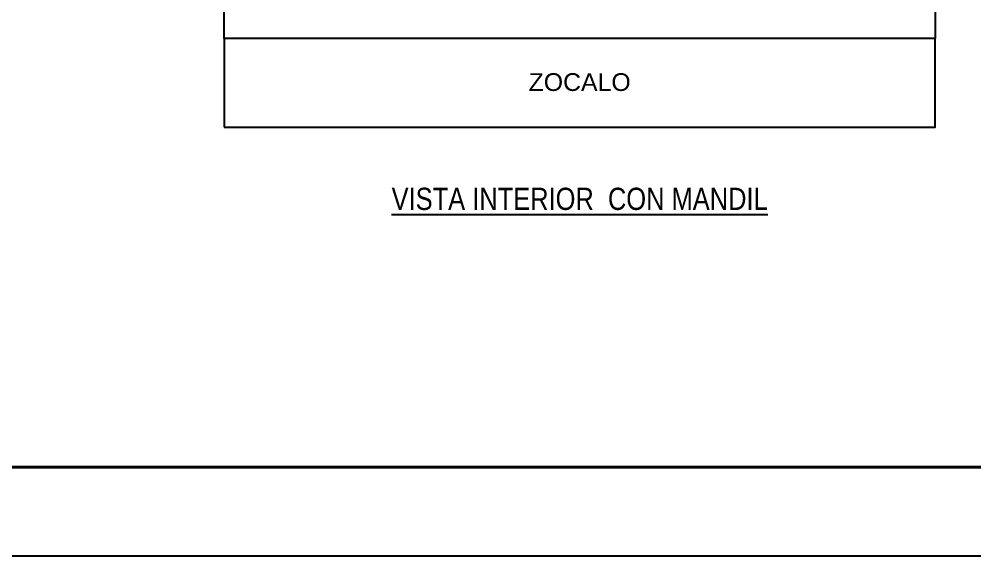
# Model space of a CAD drawing. Header units: millimetres. Extents: x 0 to 840, y -1485 to 297.
# Drawn here: x 125.6 to 233, y -1485 to -1424.6 of the extents above; entities that cross this region are included whole.
import ezdxf

# ---------------------------------------------------------------- set-up
doc = ezdxf.new("R2010")
doc.units = ezdxf.units.MM
doc.layers.add('MEMBRETE', color=7, linetype='Continuous')
doc.styles.get("Standard").update_dxf_attribs({"font": 'arial.ttf'})

msp = doc.modelspace()

# ---------------------------------------------------------------- linework, layer by layer
msp.add_lwpolyline([(0, -1485), (420, -1485), (420, -1188), (0, -1188)], close=True)
at = {"color": 5}
for points in [[(148.6457, -1226.7301), (228.6457, -1226.7301), (228.6457, -1426.7301), (148.6457, -1426.7301)], [(148.6457, -1436.7301), (228.6457, -1436.7301), (228.6457, -1426.7301), (148.6457, -1426.7301)]]:
    msp.add_lwpolyline(points, close=True, dxfattribs=at)
at = {"layer": 'MEMBRETE', "const_width": 0.3537}
msp.add_lwpolyline([(15, -1475), (415, -1475), (415, -1198), (15, -1198)], close=True, dxfattribs=at)

# ---------------------------------------------------------------- texts
at = {"attachment_point": 2}
for s, insert, char_height, width in [('ZOCALO', (188.6457, -1430.6441), 2, 80), ('{\\fArial Narrow|b0|i0|c0|p34;\\LVISTA INTERIOR  CON MANDIL}', (188.6457, -1443.5425), 2.5, 90)]:
    msp.add_mtext(s, dxfattribs=dict(at, insert=insert, char_height=char_height, width=width))

doc.saveas('drawing.dxf')
